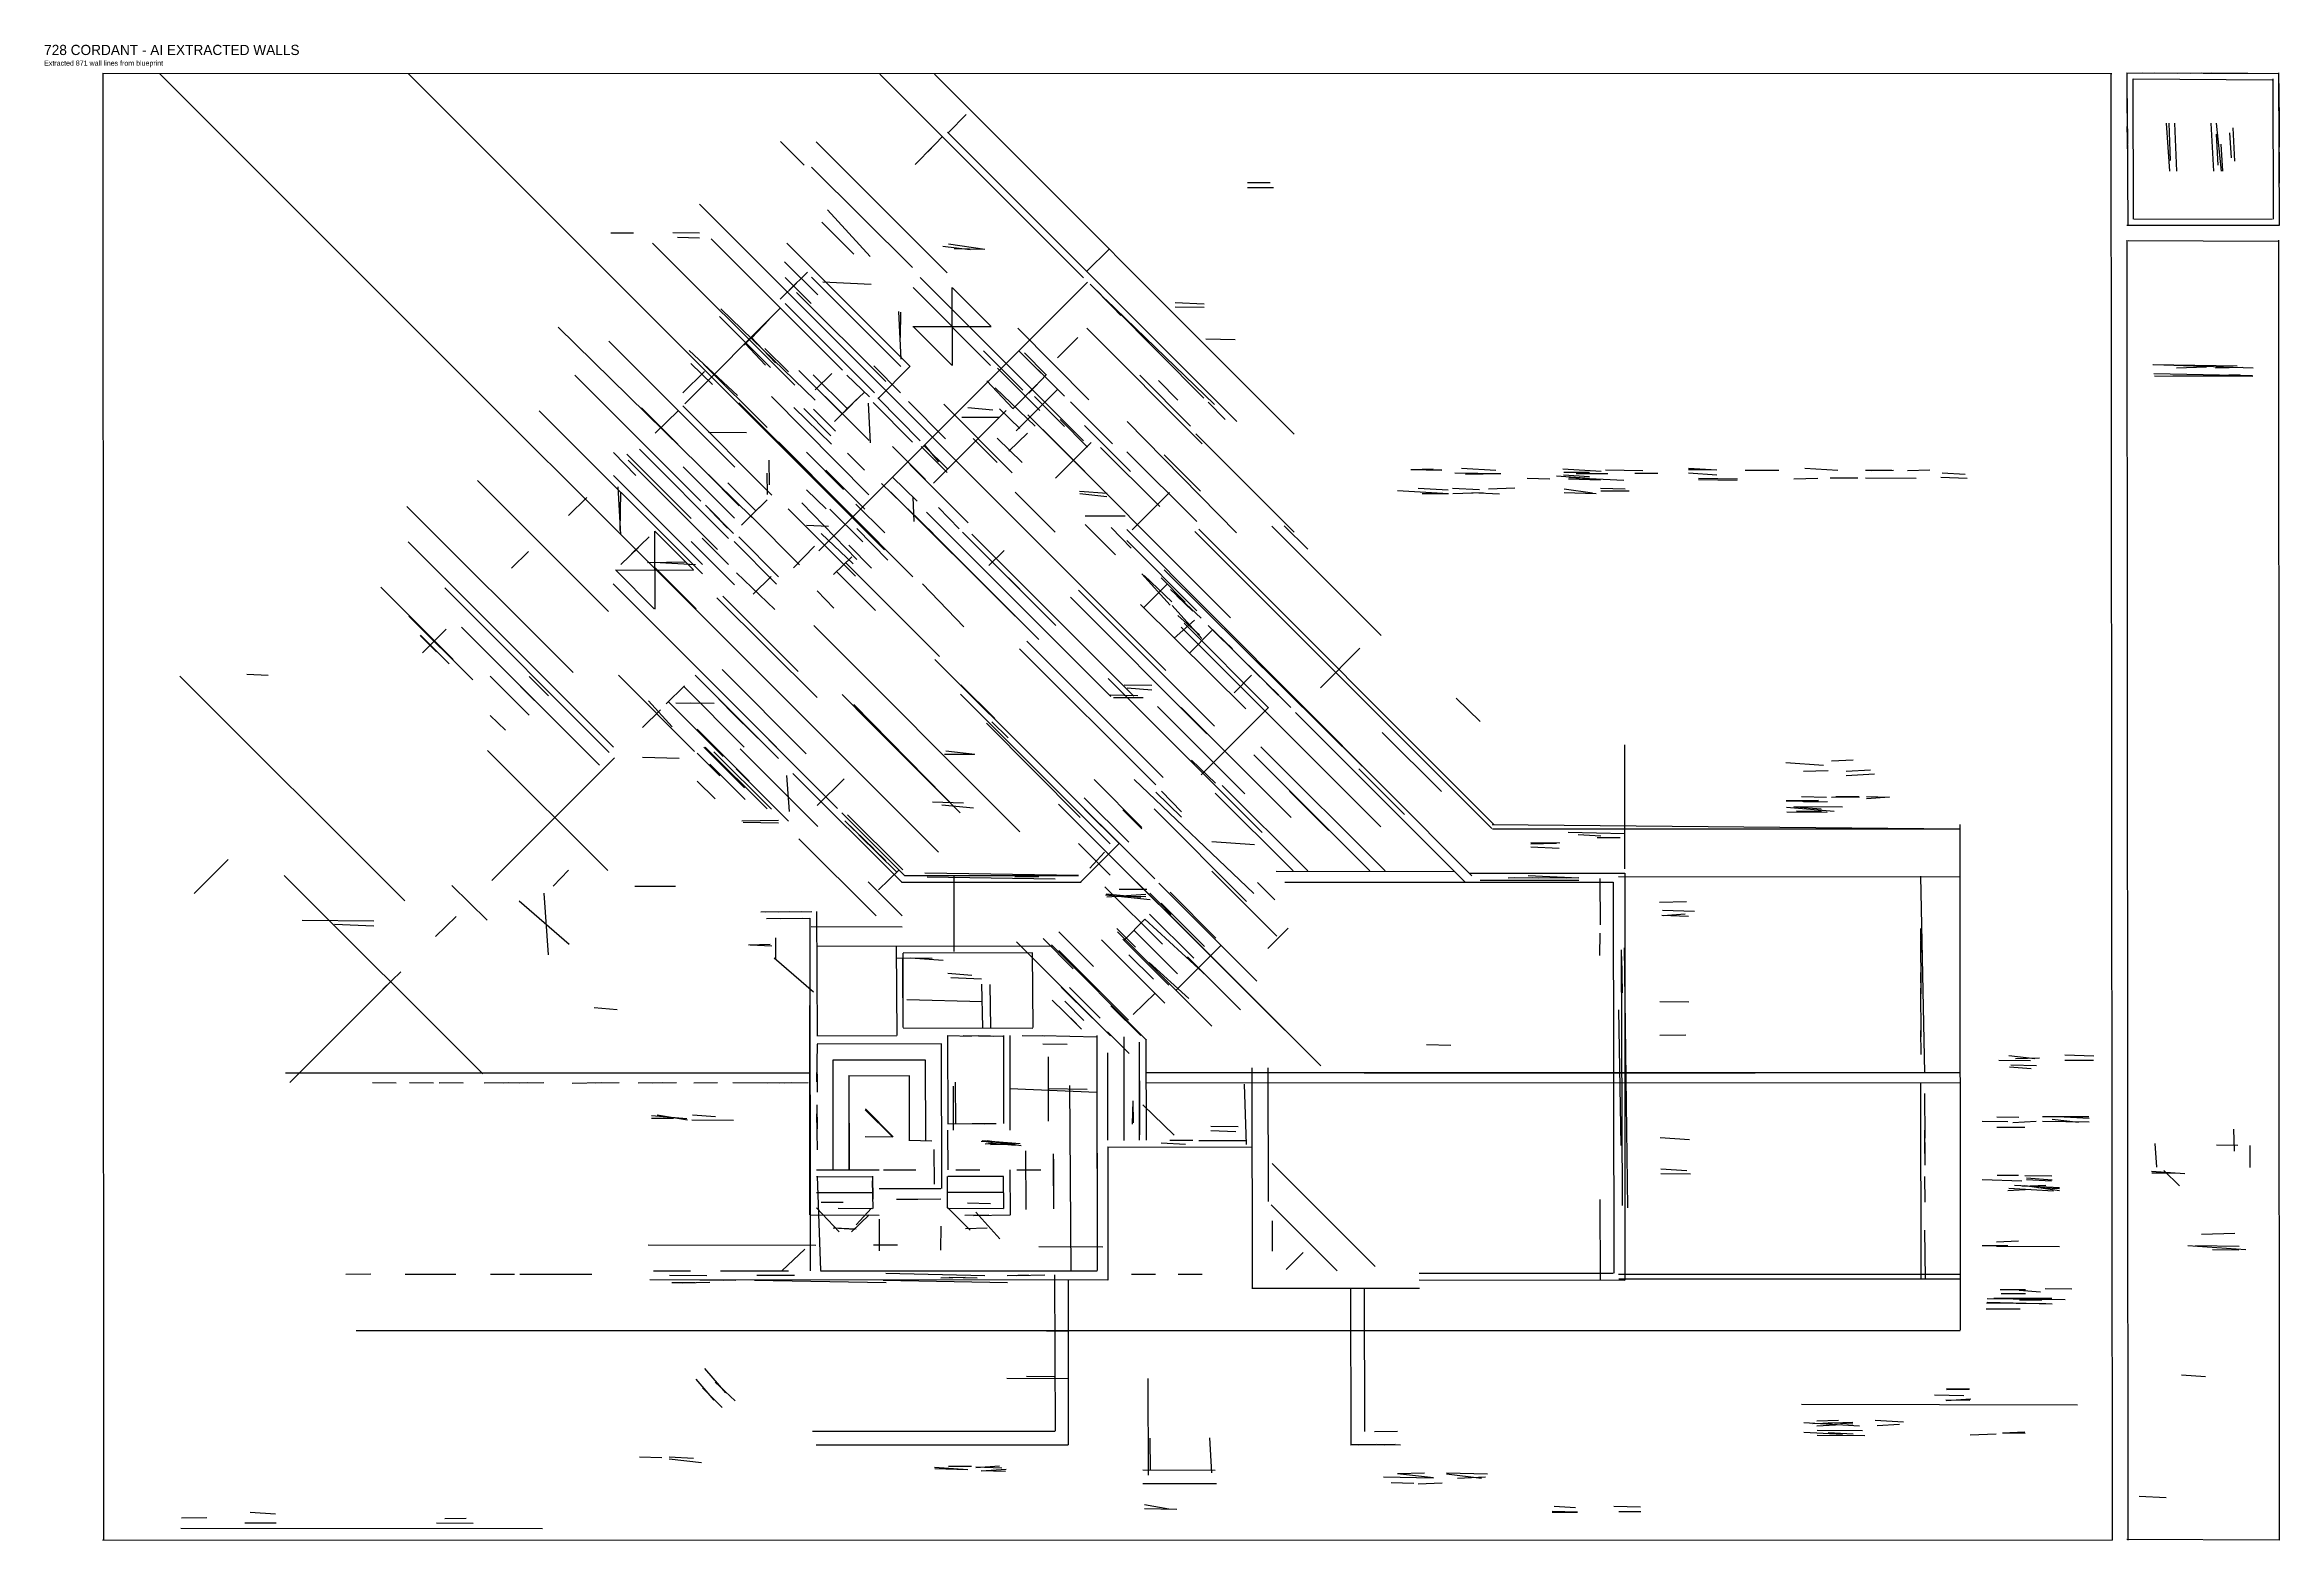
# Model space of a CAD drawing. Header units: metres. Extents: x 103 to 10618, y 110 to 7149.
import ezdxf

# ---------------------------------------------------------------- set-up
doc = ezdxf.new("R2010")
doc.units = ezdxf.units.M
doc.layers.add('INFO', color=7, linetype='Continuous')
doc.layers.add('WALLS', color=1, linetype='Continuous')

msp = doc.modelspace()

# ---------------------------------------------------------------- linework, layer by layer
at = {"layer": 'WALLS'}
for p, q in [((374, 7014), (9830, 7013)), ((377, 7013), (379, 111)), ((643, 7013), (4309, 3348)), ((1813, 7013), (4055, 4771)), ((4033, 7010), (4991, 6052)), ((4289, 7010), (5983, 5316)), ((9825, 7013), (9831, 111)), ((9900, 7016), (10618, 7013)), ((9900, 6967), (9904, 6682)), ((9901, 7016), (9905, 6298)), ((9929, 6988), (9931, 6327)), ((9933, 6988), (10585, 6984)), ((9974, 7016), (10141, 7014)), ((10030, 7016), (10199, 7014)), ((10254, 7016), (10402, 7014)), ((10299, 7016), (10470, 7014)), ((10588, 6988), (10589, 6327)), ((10614, 7016), (10618, 6298)), ((10615, 6966), (10618, 6743)), ((9900, 6898), (9904, 6607)), ((10615, 6891), (10618, 6667)), ((4351, 6737), (5713, 5375)), ((4356, 6735), (4439, 6820)), ((9900, 6764), (9903, 6651)), ((10085, 6779), (10101, 6554)), ((10098, 6779), (10104, 6603)), ((10125, 6779), (10135, 6554)), ((10295, 6779), (10308, 6554)), ((10321, 6779), (10345, 6554)), ((10384, 6734), (10391, 6617)), ((10399, 6758), (10407, 6601)), ((10615, 6827), (10618, 6697)), ((10615, 6751), (10618, 6538)), ((3565, 6693), (3677, 6581)), ((3733, 6692), (4349, 6075)), ((4199, 6585), (4282, 6670)), ((4258, 6644), (4328, 6716)), ((10321, 6728), (10329, 6582)), ((10343, 6680), (10350, 6554)), ((10615, 6722), (10618, 6497)), ((3711, 6572), (4186, 6100)), ((5763, 6500), (5870, 6500)), ((5763, 6477), (5885, 6476)), ((3184, 6398), (5379, 4203)), ((3759, 6314), (3910, 6163)), ((3786, 6372), (3987, 6152)), ((9933, 6329), (10585, 6328)), ((2767, 6264), (2874, 6264)), ((2963, 6215), (3632, 5546)), ((3058, 6265), (3184, 6264)), ((3081, 6243), (3184, 6239)), ((3239, 6235), (3857, 5617)), ((3595, 6215), (4174, 5635)), ((4356, 6211), (4526, 6187)), ((9900, 6229), (9905, 110)), ((9901, 6300), (10618, 6299)), ((9906, 6227), (10612, 6224)), ((10614, 6229), (10618, 110)), ((3584, 6127), (3741, 5972)), ((4329, 6200), (4457, 6185)), ((4382, 6189), (4526, 6186)), ((5007, 6083), (5111, 6187)), ((3563, 5951), (3641, 6027)), ((3587, 6053), (3709, 5931)), ((3606, 5994), (3692, 6078)), ((3711, 6054), (4131, 5634)), ((3745, 4766), (5010, 6031)), ((3765, 6032), (3991, 6021)), ((4189, 6006), (4373, 5822)), ((4223, 6053), (4991, 5285)), ((4372, 6006), (4373, 5639)), ((4374, 6005), (4555, 5824)), ((5023, 6022), (5135, 5907)), ((3115, 5459), (3564, 5908)), ((3285, 5905), (3728, 5475)), ((3587, 5931), (4007, 5511)), ((3640, 5983), (4060, 5564)), ((4120, 5893), (4131, 5669)), ((4129, 5771), (4131, 5890)), ((5055, 5990), (5167, 5875)), ((5096, 5949), (5608, 5456)), ((5130, 5915), (5557, 5485)), ((5422, 5936), (5559, 5929)), ((5423, 5915), (5559, 5913)), ((2519, 5820), (3432, 4923)), ((3278, 5869), (3518, 5629)), ((3393, 5734), (3477, 5820)), ((3428, 5768), (3512, 5855)), ((4188, 5823), (4556, 5822)), ((4191, 5821), (4371, 5641)), ((4371, 5821), (4554, 5639)), ((4682, 5815), (5016, 5477)), ((5007, 5814), (5550, 5271)), ((2757, 5753), (3350, 5161)), ((3135, 5710), (3363, 5497)), ((3399, 5742), (3494, 5640)), ((3425, 5774), (3542, 5651)), ((3492, 5719), (3602, 5609)), ((4520, 5708), (4705, 5523)), ((4687, 5708), (4901, 5494)), ((4714, 5699), (4814, 5596)), ((4868, 5675), (4964, 5771)), ((5567, 5765), (5704, 5761)), ((2597, 5594), (3190, 5001)), ((3105, 5511), (3207, 5610)), ((3143, 5649), (3245, 5549)), ((3203, 5645), (3503, 5347)), ((3651, 5616), (3857, 5410)), ((3719, 5595), (3880, 5435)), ((3729, 5524), (3807, 5602)), ((3877, 5594), (3984, 5491)), ((4005, 5637), (4130, 5511)), ((4024, 5484), (4175, 5635)), ((4586, 5627), (4786, 5427)), ((4733, 5509), (4817, 5596)), ((4777, 5619), (4870, 5526)), ((5256, 5593), (5494, 5354)), ((10023, 5644), (10419, 5637)), ((10027, 5644), (10495, 5628)), ((10027, 5601), (10492, 5592)), ((10031, 5591), (10493, 5588)), ((10117, 5590), (10409, 5590)), ((10134, 5628), (10276, 5632)), ((10318, 5628), (10446, 5631)), ((10325, 5594), (10434, 5596)), ((3523, 5493), (3981, 5030)), ((3775, 5493), (3982, 5286)), ((3853, 5410), (3925, 5480)), ((3873, 5430), (3960, 5514)), ((4023, 5486), (4223, 5285)), ((4168, 5469), (4342, 5294)), ((4536, 5566), (4658, 5436)), ((4576, 5534), (4763, 5353)), ((4659, 5435), (4771, 5550)), ((4674, 5331), (4870, 5527)), ((4761, 5493), (4902, 5352)), ((4929, 5468), (5127, 5270)), ((5344, 5568), (5435, 5476)), ((2429, 5426), (3198, 4658)), ((2911, 5439), (3035, 5315)), ((2924, 5426), (3082, 5268)), ((2940, 5411), (3048, 5303)), ((2976, 5320), (3084, 5425)), ((3106, 5449), (3525, 5029)), ((3369, 5463), (4002, 4830)), ((3628, 5441), (3805, 5269)), ((3675, 5436), (3802, 5308)), ((3720, 5434), (3824, 5330)), ((3819, 5376), (3905, 5460)), ((3978, 5461), (3987, 5275)), ((4001, 5464), (4187, 5278)), ((4285, 5085), (4627, 5427)), ((4333, 5457), (4656, 5134)), ((4419, 5395), (4596, 5395)), ((4446, 5442), (4565, 5430)), ((4596, 5435), (4691, 5343)), ((4729, 5406), (5682, 4452)), ((4881, 5385), (5010, 5254)), ((5196, 5375), (5711, 4851)), ((5577, 5467), (5658, 5384)), ((3227, 5325), (3405, 5324)), ((3555, 5279), (4188, 4645)), ((4092, 5258), (4247, 5103)), ((4243, 5260), (4352, 5151)), ((4244, 5262), (4309, 5185)), ((4472, 5295), (4584, 5183)), ((4584, 5297), (4703, 5182)), ((4639, 5236), (4727, 5321)), ((4799, 5338), (4997, 5140)), ((4859, 5109), (5027, 5277)), ((4996, 5356), (5212, 5140)), ((5520, 5318), (5983, 4854)), ((2780, 5229), (2885, 5122)), ((2842, 5222), (3144, 4919)), ((2849, 5193), (3269, 4773)), ((2901, 5245), (3321, 4825)), ((3107, 5162), (3349, 4920)), ((3510, 5193), (3512, 5078)), ((3687, 5231), (3862, 5055)), ((3881, 5227), (3961, 5147)), ((4173, 5173), (4357, 4989)), ((4227, 5257), (4349, 5135)), ((5071, 5253), (5350, 4975)), ((5195, 5232), (5524, 4904)), ((5370, 5219), (5541, 5047)), ((6769, 5155), (6931, 5146)), ((7838, 5155), (7971, 5148)), ((8385, 5155), (8540, 5147)), ((2140, 5098), (2756, 4481)), ((2779, 5122), (3198, 4702)), ((2800, 5068), (2812, 4843)), ((3211, 5140), (3371, 4979)), ((3317, 5087), (3449, 4955)), ((3501, 5132), (3502, 5032)), ((3687, 5054), (3780, 4964)), ((3778, 5147), (3962, 4963)), ((4041, 5084), (4284, 4848)), ((4090, 5115), (4208, 5001)), ((4264, 5082), (4448, 4898)), ((6468, 5050), (6709, 5037)), ((6531, 5149), (6676, 5146)), ((6533, 5150), (6636, 5152)), ((6566, 5061), (6707, 5053)), ((6569, 5149), (6677, 5148)), ((6728, 5062), (6854, 5055)), ((6739, 5133), (6954, 5131)), ((6789, 5127), (6954, 5130)), ((6896, 5059), (7020, 5063)), ((7078, 5108), (7186, 5105)), ((7217, 5119), (7372, 5109)), ((7247, 5152), (7427, 5141)), ((7250, 5124), (7372, 5116)), ((7251, 5137), (7372, 5137)), ((7253, 5058), (7386, 5040)), ((7273, 5105), (7424, 5101)), ((7274, 5112), (7533, 5100)), ((7309, 5130), (7458, 5130)), ((7423, 5062), (7540, 5058)), ((7426, 5049), (7558, 5049)), ((7448, 5148), (7623, 5145)), ((7585, 5132), (7693, 5132)), ((7838, 5149), (7945, 5150)), ((7838, 5134), (7971, 5124)), ((7885, 5108), (8068, 5105)), ((7885, 5103), (8067, 5100)), ((8105, 5147), (8263, 5147)), ((8333, 5106), (8446, 5109)), ((8505, 5110), (8635, 5110)), ((8670, 5146), (8795, 5146)), ((8670, 5110), (8909, 5109)), ((8699, 5144), (8802, 5146)), ((8869, 5145), (8974, 5148)), ((9026, 5113), (9149, 5109)), ((9031, 5134), (9139, 5128)), ((1807, 4976), (2590, 4194)), ((2567, 4933), (2653, 5017)), ((2810, 4863), (2813, 5041)), ((3212, 4981), (3344, 4849)), ((3233, 4959), (3316, 4874)), ((3381, 4888), (3467, 4972)), ((3422, 4929), (3502, 5007)), ((3601, 4964), (3918, 4647)), ((3665, 4993), (3925, 4726)), ((3797, 4963), (3952, 4809)), ((3919, 4987), (4056, 4852)), ((4085, 5043), (4670, 4459)), ((4188, 5020), (4192, 4904)), ((4252, 4949), (5120, 4081)), ((4308, 4970), (4406, 4871)), ((4669, 5043), (4857, 4854)), ((4972, 5047), (5103, 5038)), ((4973, 5037), (5101, 5023)), ((5220, 4865), (5396, 5041)), ((6584, 5036), (6708, 5036)), ((6729, 5037), (6872, 5042)), ((6818, 5042), (6948, 5035)), ((7253, 5041), (7403, 5036)), ((2972, 4859), (2973, 4492)), ((2974, 4859), (3155, 4678)), ((3425, 4931), (3655, 4701)), ((3688, 4887), (3791, 4882)), ((3757, 4848), (3907, 4705)), ((3925, 4872), (4070, 4722)), ((4196, 4934), (4780, 4349)), ((4422, 4854), (4860, 4416)), ((4465, 4845), (5228, 4082)), ((4998, 4931), (5187, 4931)), ((4998, 4891), (5142, 4748)), ((5121, 4877), (5215, 4780)), ((5195, 4867), (6818, 3237)), ((5515, 4858), (6913, 3460)), ((5533, 4868), (6924, 3477)), ((5877, 4882), (6391, 4368)), ((5935, 4884), (6046, 4774)), ((1813, 4809), (2780, 3843)), ((2300, 4685), (2379, 4764)), ((2814, 4702), (2897, 4783)), ((2864, 4752), (2947, 4833)), ((3145, 4810), (3348, 4607)), ((3196, 4827), (3321, 4702)), ((3347, 4810), (3547, 4610)), ((3369, 4832), (3556, 4645)), ((3626, 4687), (3725, 4789)), ((3814, 4655), (3900, 4739)), ((3887, 4793), (3993, 4685)), ((4546, 4698), (4617, 4769)), ((5195, 4815), (5525, 4485)), ((2789, 4677), (3156, 4676)), ((2790, 4675), (2971, 4494)), ((2939, 4711), (3117, 4715)), ((2970, 4714), (3165, 4702)), ((2974, 4688), (3169, 4493)), ((3358, 4663), (3539, 4490)), ((3436, 4563), (3521, 4646)), ((3828, 4670), (4012, 4486)), ((3871, 4712), (4313, 4270)), ((4638, 4639), (4746, 4530)), ((5266, 4658), (5398, 4511)), ((5277, 4650), (5406, 4526)), ((5357, 4640), (5469, 4525)), ((5370, 4678), (6303, 3754)), ((1684, 4596), (2025, 4255)), ((1985, 4592), (2759, 3817)), ((2778, 4611), (3547, 3843)), ((3266, 4546), (3737, 4076)), ((3294, 4554), (3649, 4199)), ((3737, 4578), (3816, 4497)), ((4233, 4611), (4428, 4409)), ((4930, 4548), (5572, 3906)), ((4967, 4582), (5607, 3942)), ((5276, 4501), (5385, 4610)), ((5401, 4584), (5544, 4450)), ((5430, 4555), (5505, 4482)), ((1816, 4460), (2117, 4159)), ((5259, 4514), (5755, 4023)), ((5408, 4509), (5547, 4354)), ((5417, 4355), (5514, 4440)), ((5435, 4462), (5536, 4372)), ((5464, 4426), (5861, 4028)), ((1870, 4368), (1947, 4291)), ((1871, 4370), (2006, 4235)), ((1880, 4286), (1992, 4398)), ((2064, 4408), (2714, 3758)), ((3722, 4415), (4692, 3445)), ((4724, 4341), (5366, 3700)), ((5451, 4407), (6390, 3468)), ((5488, 4284), (5595, 4391)), ((5578, 4416), (5692, 4305)), ((5597, 4396), (5823, 4174)), ((3291, 4208), (3686, 3811)), ((4292, 4256), (5326, 3223)), ((4689, 4306), (5331, 3665)), ((5766, 4228), (5881, 4116)), ((6106, 4122), (6292, 4308)), ((738, 4177), (1798, 3119)), ((1054, 4186), (1155, 4181)), ((2199, 4177), (2383, 3993)), ((2275, 4195), (2408, 4062)), ((2383, 4176), (2474, 4084)), ((2802, 4181), (3160, 3822)), ((3027, 4047), (3113, 4131)), ((3108, 4129), (3394, 3843)), ((3164, 4181), (3501, 3844)), ((3185, 4203), (3833, 3554)), ((4414, 4136), (4573, 3977)), ((5107, 4166), (5831, 3441)), ((5182, 4136), (5312, 4135)), ((5196, 4122), (5313, 4112)), ((5700, 4099), (5782, 4181)), ((5795, 4199), (5910, 4087)), ((5852, 4142), (5967, 4029)), ((2915, 3935), (3001, 4019)), ((2944, 4060), (3056, 3939)), ((3037, 4057), (3296, 3798)), ((3073, 4051), (3190, 4049)), ((3140, 4051), (3253, 4050)), ((3275, 4069), (3350, 3992)), ((3307, 4037), (3390, 3952)), ((3855, 4091), (4411, 3534)), ((3910, 4043), (4335, 3610)), ((3920, 4025), (4363, 3582)), ((4412, 4092), (5116, 3388)), ((5116, 4089), (5247, 4086)), ((5132, 4077), (5272, 4076)), ((5339, 4034), (5750, 3623)), ((5450, 4029), (5968, 3512)), ((5544, 3712), (5861, 4029)), ((5989, 4006), (6789, 3206)), ((6745, 4073), (6858, 3963)), ((2199, 3992), (2271, 3922)), ((3173, 3927), (3417, 3683)), ((3366, 3978), (3555, 3790)), ((4534, 3956), (4975, 3511)), ((4559, 3962), (4636, 3887)), ((6396, 3912), (6675, 3634)), ((2187, 3827), (2752, 3262)), ((2207, 3215), (2784, 3792)), ((2915, 3795), (3088, 3791)), ((3173, 3814), (3280, 3708)), ((3204, 3843), (3395, 3651)), ((3211, 3842), (3502, 3552)), ((3252, 3821), (3522, 3551)), ((3375, 3835), (3741, 3470)), ((4337, 3810), (4477, 3810)), ((4343, 3825), (4480, 3810)), ((5792, 3807), (6339, 3260)), ((5825, 3844), (6410, 3260)), ((7539, 3270), (7539, 3853)), ((3173, 3683), (3257, 3599)), ((3232, 3762), (3399, 3596)), ((3356, 3741), (3603, 3495)), ((3594, 3710), (3606, 3540)), ((3623, 3719), (4137, 3206)), ((3738, 3568), (3864, 3694)), ((5041, 3691), (5266, 3465)), ((5229, 3691), (5792, 3154)), ((5499, 3782), (5612, 3674)), ((6286, 3740), (6501, 3526)), ((8296, 3771), (8473, 3758)), ((8379, 3729), (8495, 3733)), ((8510, 3778), (8612, 3783)), ((8580, 3730), (8694, 3736)), ((8580, 3710), (8713, 3717)), ((4281, 3585), (4427, 3580)), ((4994, 3605), (5204, 3396)), ((5331, 3631), (5452, 3514)), ((5358, 3636), (5452, 3539)), ((5611, 3626), (5977, 3260)), ((5644, 3662), (6047, 3260)), ((5961, 3636), (6146, 3451)), ((8297, 3591), (8449, 3593)), ((8297, 3590), (8450, 3587)), ((8370, 3610), (8487, 3608)), ((8381, 3585), (8492, 3587)), ((8511, 3607), (8642, 3609)), ((8531, 3610), (8640, 3610)), ((8675, 3610), (8782, 3607)), ((8675, 3601), (8783, 3609)), ((3383, 3496), (3555, 3499)), ((3390, 3490), (3556, 3487)), ((3854, 3533), (4148, 3239)), ((3868, 3496), (4004, 3364)), ((3881, 3524), (4140, 3265)), ((3886, 3477), (4060, 3308)), ((4325, 3571), (4474, 3557)), ((4873, 3575), (5346, 3103)), ((4996, 3551), (5160, 3387)), ((5176, 3548), (5266, 3458)), ((5323, 3552), (5758, 3117)), ((6914, 3478), (9114, 3459)), ((8299, 3560), (8523, 3541)), ((8301, 3538), (8490, 3537)), ((8333, 3563), (8562, 3562)), ((8342, 3562), (8462, 3552)), ((8346, 3543), (8463, 3542)), ((9115, 3478), (9116, 1099)), ((3651, 3412), (4015, 3049)), ((3933, 3430), (4114, 3253)), ((4967, 3390), (5116, 3241)), ((4975, 3206), (5160, 3391)), ((5595, 3399), (5795, 3385)), ((6915, 3458), (9114, 3458)), ((7096, 3394), (7232, 3392)), ((7096, 3387), (7217, 3391)), ((7096, 3374), (7229, 3368)), ((7271, 3443), (7538, 3436)), ((7318, 3432), (7425, 3426)), ((7408, 3417), (7516, 3418)), ((806, 3154), (966, 3314)), ((2495, 3189), (2567, 3264)), ((4027, 3171), (4124, 3265)), ((5021, 3274), (5090, 3348)), ((1229, 3239), (2164, 2305)), ((2019, 3191), (2184, 3029)), ((2451, 3156), (2472, 2866)), ((2879, 3188), (3071, 3188)), ((3977, 3209), (4137, 3049)), ((4134, 3208), (4980, 3208)), ((4149, 3239), (4967, 3238)), ((4178, 3207), (4690, 3207)), ((4245, 3252), (4968, 3240)), ((4256, 3232), (4858, 3223)), ((4380, 3239), (4381, 2881)), ((4668, 3233), (4781, 3234)), ((5092, 3186), (5363, 2915)), ((5159, 3174), (5289, 3174)), ((5240, 3209), (5939, 2511)), ((5303, 3155), (5403, 3055)), ((5345, 3203), (5807, 2741)), ((5398, 3160), (5614, 2944)), ((5595, 3259), (5901, 2954)), ((5810, 3206), (5891, 3125)), ((5898, 3259), (6739, 3258)), ((5939, 3208), (7484, 3207)), ((6806, 3250), (7539, 3249)), ((6857, 3217), (7322, 3216)), ((6989, 3227), (7102, 3230)), ((7017, 3230), (7262, 3227)), ((7083, 3239), (7322, 3227)), ((7130, 3227), (7322, 3230)), ((7421, 3225), (7422, 3007)), ((7484, 3207), (7486, 1367)), ((7509, 3234), (9114, 3233)), ((7538, 3250), (7539, 1335)), ((8930, 3235), (8949, 2310)), ((2336, 3120), (2571, 2916)), ((3472, 3067), (3609, 3069)), ((3496, 3067), (3666, 3069)), ((3558, 3067), (3713, 3069)), ((3735, 3069), (3737, 2485)), ((5094, 3148), (5304, 3126)), ((5097, 3152), (5260, 3137)), ((5100, 3138), (5284, 3151)), ((5138, 3141), (5284, 3140)), ((5302, 3057), (5510, 2850)), ((5356, 3109), (5561, 2904)), ((5372, 3078), (6107, 2343)), ((7701, 3113), (7828, 3116)), ((7712, 3052), (7838, 3048)), ((7715, 3075), (7866, 3071)), ((7718, 3050), (7822, 3059)), ((1315, 3028), (1652, 3025)), ((1466, 3009), (1651, 3002)), ((1941, 2951), (2039, 3046)), ((3499, 3036), (3670, 3038)), ((3543, 2846), (3543, 2946)), ((3567, 3036), (3702, 3038)), ((3703, 3038), (3704, 1378)), ((3709, 2998), (4137, 2997)), ((4875, 2974), (5038, 2811)), ((5148, 2990), (5236, 2901)), ((5151, 2973), (5595, 2529)), ((5183, 2934), (5279, 3033)), ((5227, 2981), (5433, 2776)), ((5280, 3034), (5569, 2767)), ((5858, 2895), (5954, 2991)), ((7421, 2862), (7422, 2967)), ((8930, 2989), (8931, 2876)), ((3414, 2913), (3517, 2916)), ((3423, 2912), (3524, 2907)), ((3536, 2852), (3721, 2692)), ((3735, 2907), (4848, 2906)), ((4110, 2905), (4112, 2485)), ((4112, 2852), (4279, 2850)), ((4141, 2663), (4141, 2851)), ((4142, 2877), (4752, 2875)), ((4142, 2524), (4142, 2874)), ((4177, 2852), (4330, 2841)), ((4675, 2927), (5118, 2484)), ((4750, 2874), (4752, 2524)), ((4801, 2943), (4943, 2800)), ((4841, 2912), (5288, 2464)), ((4875, 2886), (5203, 2558)), ((5076, 2936), (5374, 2638)), ((5176, 2939), (5393, 2723)), ((5205, 2866), (5320, 2751)), ((5425, 2697), (5639, 2911)), ((5480, 2856), (5729, 2607)), ((7521, 2889), (7525, 1685)), ((7523, 2857), (7525, 2686)), ((7535, 2899), (7551, 1675)), ((8930, 2932), (8931, 2726)), ((1256, 2264), (1751, 2759)), ((1694, 2704), (1778, 2786)), ((4353, 2779), (4465, 2770)), ((4366, 2758), (4511, 2753)), ((5300, 2830), (5487, 2660)), ((8930, 2782), (8931, 2682)), ((4159, 2655), (4515, 2646)), ((4511, 2727), (4515, 2524)), ((4550, 2726), (4553, 2524)), ((4843, 2652), (4958, 2540)), ((4886, 2714), (5033, 2567)), ((4903, 2647), (4993, 2556)), ((4925, 2711), (5069, 2567)), ((5225, 2585), (5328, 2685)), ((7703, 2645), (7840, 2644)), ((8930, 2709), (8931, 2479)), ((2688, 2618), (2797, 2608)), ((3703, 1642), (3703, 2627)), ((4901, 2595), (4981, 2515)), ((5119, 2626), (5260, 2485)), ((7508, 2606), (7519, 1968)), ((3736, 2485), (4111, 2484)), ((3736, 2268), (3739, 2445)), ((3737, 2448), (4323, 2446)), ((4142, 2522), (4752, 2521)), ((4321, 2448), (4323, 1766)), ((4351, 2485), (4352, 2071)), ((4353, 2485), (4464, 2483)), ((4425, 2486), (4567, 2483)), ((4497, 2485), (4612, 2483)), ((4614, 2485), (4615, 2071)), ((4644, 2485), (4645, 2040)), ((4703, 2485), (4806, 2484)), ((4799, 2485), (5053, 2479)), ((4800, 2447), (4914, 2445)), ((5054, 2485), (5055, 1380)), ((5104, 2503), (5206, 2401)), ((5180, 2479), (5181, 1992)), ((5255, 1993), (5255, 2455)), ((5285, 2469), (5286, 1993)), ((6605, 2443), (6720, 2441)), ((7703, 2487), (7825, 2489)), ((8930, 2509), (8931, 2396)), ((3736, 2390), (3738, 2219)), ((3811, 2372), (4247, 2371)), ((3811, 2370), (3812, 1882)), ((4246, 2370), (4247, 1992)), ((4824, 2386), (4825, 2083)), ((5105, 1993), (5105, 2404)), ((5783, 2333), (5784, 1294)), ((5859, 2333), (5860, 1704)), ((9298, 2370), (9447, 2368)), ((9346, 2392), (9468, 2378)), ((9348, 2338), (9450, 2330)), ((9355, 2347), (9475, 2345)), ((9376, 2378), (9490, 2380)), ((9608, 2394), (9745, 2390)), ((9608, 2369), (9744, 2369)), ((1236, 2310), (3705, 2310)), ((1645, 2264), (1756, 2263)), ((1819, 2264), (1932, 2263)), ((1959, 2263), (2072, 2264)), ((1959, 2264), (2072, 2263)), ((2171, 2263), (2284, 2264)), ((2262, 2263), (2375, 2264)), ((2339, 2263), (2452, 2264)), ((2585, 2262), (2725, 2264)), ((2693, 2263), (2806, 2264)), ((2895, 2263), (3008, 2264)), ((2964, 2263), (3076, 2264)), ((3158, 2263), (3269, 2264)), ((3341, 2264), (3559, 2263)), ((3504, 2263), (3617, 2264)), ((3582, 2263), (3695, 2264)), ((3813, 1853), (3813, 2274)), ((3885, 2298), (4172, 2296)), ((3886, 2298), (3888, 1852)), ((3889, 1852), (3889, 2218)), ((4170, 2298), (4171, 1990)), ((4377, 2248), (4378, 2040)), ((4387, 2266), (4388, 2071)), ((4645, 2237), (5053, 2219)), ((4824, 2236), (5008, 2233)), ((4925, 2251), (4931, 1377)), ((5256, 2019), (5256, 2273)), ((5285, 2264), (9116, 2263)), ((5286, 2311), (9115, 2311)), ((5747, 2256), (5757, 1973)), ((6311, 2310), (8151, 2310)), ((8930, 2262), (8931, 1340)), ((8949, 2213), (8950, 2003)), ((2958, 2110), (3125, 2095)), ((2984, 2113), (3127, 2089)), ((3151, 2113), (3260, 2104)), ((3735, 2117), (3737, 1948)), ((3736, 2159), (3737, 2046)), ((3964, 2136), (4090, 2010)), ((3965, 2140), (4095, 2009)), ((5221, 2069), (5225, 2178)), ((5223, 2179), (5225, 2074)), ((5270, 2160), (5418, 2017)), ((9504, 2104), (9722, 2104)), ((2958, 2097), (3061, 2097)), ((3148, 2089), (3344, 2087)), ((3964, 2010), (4094, 2009)), ((4351, 2072), (4523, 2070)), ((4351, 2041), (4353, 1853)), ((4467, 2072), (4580, 2071)), ((5590, 2059), (5718, 2058)), ((5590, 2038), (5707, 2034)), ((7704, 2006), (7842, 1997)), ((8949, 2040), (8950, 1927)), ((9220, 2083), (9341, 2081)), ((9288, 2103), (9392, 2102)), ((9288, 2055), (9421, 2055)), ((9364, 2077), (9474, 2083)), ((9503, 2082), (9723, 2080)), ((9549, 2092), (9673, 2078)), ((9605, 2103), (9723, 2096)), ((10402, 2045), (10406, 1941)), ((4170, 1993), (4278, 1990)), ((4287, 1950), (4288, 1786)), ((4510, 1989), (4670, 1977)), ((4514, 1992), (4693, 1977)), ((4528, 1976), (4643, 1978)), ((4537, 1991), (4697, 1968)), ((4544, 1980), (4671, 1969)), ((4554, 1973), (4668, 1975)), ((4718, 1943), (4719, 1667)), ((4850, 1779), (4850, 1929)), ((4851, 1670), (4851, 1904)), ((5056, 1860), (5056, 1992)), ((5105, 1962), (5106, 1335)), ((5105, 1962), (5783, 1961)), ((5357, 1980), (5471, 1974)), ((5397, 1993), (5506, 1993)), ((5534, 1992), (5758, 1992)), ((8949, 1983), (8950, 1876)), ((10032, 1978), (10040, 1866)), ((10323, 1971), (10423, 1969)), ((10481, 1864), (10481, 1968)), ((3735, 1854), (4030, 1853)), ((3735, 1822), (3999, 1821)), ((3737, 1823), (3754, 1380)), ((3997, 1801), (3999, 1672)), ((3998, 1823), (3999, 1716)), ((4050, 1853), (4202, 1853)), ((4351, 1674), (4351, 1822)), ((4352, 1823), (4614, 1823)), ((4390, 1854), (4503, 1853)), ((4613, 1822), (4615, 1671)), ((4645, 1854), (4646, 1640)), ((4677, 1854), (4790, 1853)), ((5878, 1884), (6364, 1398)), ((7707, 1859), (7830, 1851)), ((7708, 1836), (7847, 1834)), ((8949, 1822), (8950, 1702)), ((9220, 1808), (9406, 1801)), ((9290, 1828), (9391, 1828)), ((9420, 1827), (9547, 1825)), ((9429, 1816), (9549, 1806)), ((9429, 1808), (9546, 1802)), ((10017, 1848), (10174, 1836)), ((10018, 1840), (10126, 1840)), ((10074, 1850), (10148, 1778)), ((3735, 1747), (3999, 1747)), ((3756, 1701), (3860, 1702)), ((4029, 1766), (4319, 1765)), ((4111, 1715), (4211, 1716)), ((4167, 1715), (4320, 1717)), ((4351, 1748), (4614, 1748)), ((4445, 1699), (4554, 1695)), ((5874, 1689), (6184, 1379)), ((7421, 1714), (7422, 1335)), ((9340, 1756), (9449, 1762)), ((9346, 1767), (9556, 1755)), ((9372, 1781), (9583, 1770)), ((9410, 1776), (9519, 1781)), ((9421, 1780), (9584, 1756)), ((9481, 1771), (9584, 1765)), ((3703, 1641), (4030, 1640)), ((3735, 1674), (3841, 1561)), ((3813, 1581), (3915, 1575)), ((3817, 1581), (3921, 1576)), ((3837, 1673), (3998, 1671)), ((3899, 1562), (3982, 1642)), ((3921, 1595), (3994, 1673)), ((4029, 1621), (4030, 1473)), ((4320, 1475), (4321, 1588)), ((4351, 1673), (4614, 1672)), ((4352, 1675), (4458, 1569)), ((4432, 1640), (4545, 1641)), ((4435, 1577), (4537, 1581)), ((4474, 1639), (4644, 1642)), ((4484, 1654), (4597, 1529)), ((5880, 1471), (5880, 1613)), ((2942, 1500), (3732, 1499)), ((3571, 1379), (3679, 1480)), ((4002, 1500), (4115, 1500)), ((4781, 1492), (5082, 1491)), ((8949, 1570), (8951, 1342)), ((9220, 1498), (9340, 1497)), ((9287, 1515), (9391, 1519)), ((9287, 1495), (9584, 1492)), ((10187, 1498), (10461, 1478)), ((10223, 1498), (10429, 1495)), ((10252, 1551), (10408, 1556)), ((10304, 1478), (10427, 1477)), ((2968, 1378), (3074, 1379)), ((3029, 1378), (3142, 1379)), ((3283, 1379), (3396, 1378)), ((3378, 1379), (3603, 1378)), ((3753, 1379), (5055, 1378)), ((4061, 1367), (4526, 1356)), ((5945, 1385), (6024, 1464)), ((6571, 1368), (7484, 1367)), ((1519, 1362), (1638, 1364)), ((1799, 1363), (2038, 1362)), ((2200, 1362), (2313, 1363)), ((2338, 1362), (2451, 1363)), ((2438, 1363), (2678, 1362)), ((2951, 1337), (5106, 1336)), ((3042, 1358), (3219, 1356)), ((3054, 1323), (3163, 1324)), ((3104, 1322), (3232, 1325)), ((3185, 1336), (3298, 1335)), ((3242, 1336), (3355, 1335)), ((3443, 1335), (4063, 1323)), ((3453, 1358), (3631, 1358)), ((4049, 1335), (4633, 1324)), ((4320, 1345), (4434, 1348)), ((4359, 1348), (4490, 1345)), ((4632, 1356), (4732, 1359)), ((4676, 1357), (4809, 1359)), ((4855, 1359), (4857, 625)), ((4918, 1336), (4919, 559)), ((5217, 1362), (5330, 1363)), ((5437, 1362), (5549, 1363)), ((5785, 1296), (6572, 1296)), ((6248, 1297), (6249, 560)), ((6311, 1295), (6313, 622)), ((6571, 1336), (7539, 1335)), ((7509, 1363), (9116, 1362)), ((7510, 1341), (9116, 1340)), ((9304, 1291), (9424, 1291)), ((9309, 1272), (9423, 1271)), ((9394, 1287), (9495, 1279)), ((9516, 1295), (9642, 1293)), ((9239, 1200), (9398, 1199)), ((9240, 1228), (9519, 1225)), ((9244, 1248), (9611, 1244)), ((9244, 1230), (9549, 1223)), ((9275, 1249), (9548, 1249)), ((9396, 1242), (9501, 1242)), ((1568, 1098), (9116, 1097)), ((4817, 1096), (4920, 1096)), ((3167, 868), (3252, 770)), ((3208, 918), (3307, 804)), ((3258, 854), (3352, 766)), ((4630, 873), (4920, 872)), ((4722, 883), (4853, 881)), ((5293, 871), (5295, 417)), ((10157, 889), (10270, 881)), ((3198, 828), (3291, 735)), ((8369, 750), (9668, 748)), ((8996, 795), (9133, 792)), ((9049, 771), (9162, 770)), ((9051, 768), (9167, 776)), ((9052, 824), (9160, 823)), ((9052, 819), (9158, 822)), ((8380, 665), (8642, 649)), ((8423, 659), (8611, 666)), ((8441, 672), (8543, 675)), ((8442, 649), (8559, 655)), ((8495, 664), (8611, 658)), ((8716, 675), (8849, 668)), ((8725, 651), (8831, 656)), ((3715, 624), (4857, 623)), ((3733, 560), (4919, 559)), ((5303, 591), (5305, 439)), ((5584, 592), (5593, 428)), ((6248, 560), (6370, 563)), ((6249, 562), (6483, 559)), ((6287, 560), (6458, 562)), ((6308, 561), (6409, 560)), ((6360, 622), (6468, 624)), ((8380, 619), (8562, 609)), ((8443, 629), (8656, 627)), ((8443, 605), (8667, 603)), ((8495, 618), (8613, 611)), ((9163, 607), (9286, 611)), ((9316, 616), (9421, 620)), ((9316, 616), (9422, 615)), ((2901, 503), (3007, 500)), ((3041, 503), (3155, 496)), ((3041, 494), (3194, 476)), ((4290, 454), (4446, 443)), ((4291, 448), (4447, 443)), ((4356, 459), (4464, 459)), ((4485, 453), (4595, 461)), ((4485, 456), (4607, 451)), ((4510, 437), (4627, 445)), ((4511, 439), (4624, 435)), ((5270, 441), (5611, 440)), ((6468, 425), (6595, 427)), ((6468, 424), (6638, 406)), ((6699, 428), (6892, 423)), ((6699, 423), (6863, 403)), ((5270, 378), (5617, 377)), ((6402, 408), (6637, 404)), ((6438, 382), (6545, 379)), ((6566, 376), (6678, 380)), ((6751, 403), (6883, 408)), ((9959, 317), (10085, 311)), ((746, 216), (865, 218)), ((1070, 243), (1188, 235)), ((1986, 213), (2086, 215)), ((5278, 278), (5392, 258)), ((5278, 260), (5430, 257)), ((7196, 247), (7316, 244)), ((7197, 243), (7316, 243)), ((7206, 270), (7306, 265)), ((7487, 270), (7612, 268)), ((7510, 245), (7614, 245)), ((374, 113), (9831, 111)), ((744, 167), (2445, 166)), ((1044, 192), (1192, 192)), ((1947, 192), (2119, 191)), ((9901, 115), (10618, 112))]:
    msp.add_line(p, q, dxfattribs=at)

# ---------------------------------------------------------------- texts
at = {"layer": 'INFO'}
for s, height, p in [('728 CORDANT - AI EXTRACTED WALLS', 48, (100, 7100)), ('Extracted 871 wall lines from blueprint', 24, (100, 7050))]:
    msp.add_text(s, height=height, dxfattribs=at).set_placement(p)

doc.saveas('drawing.dxf')
